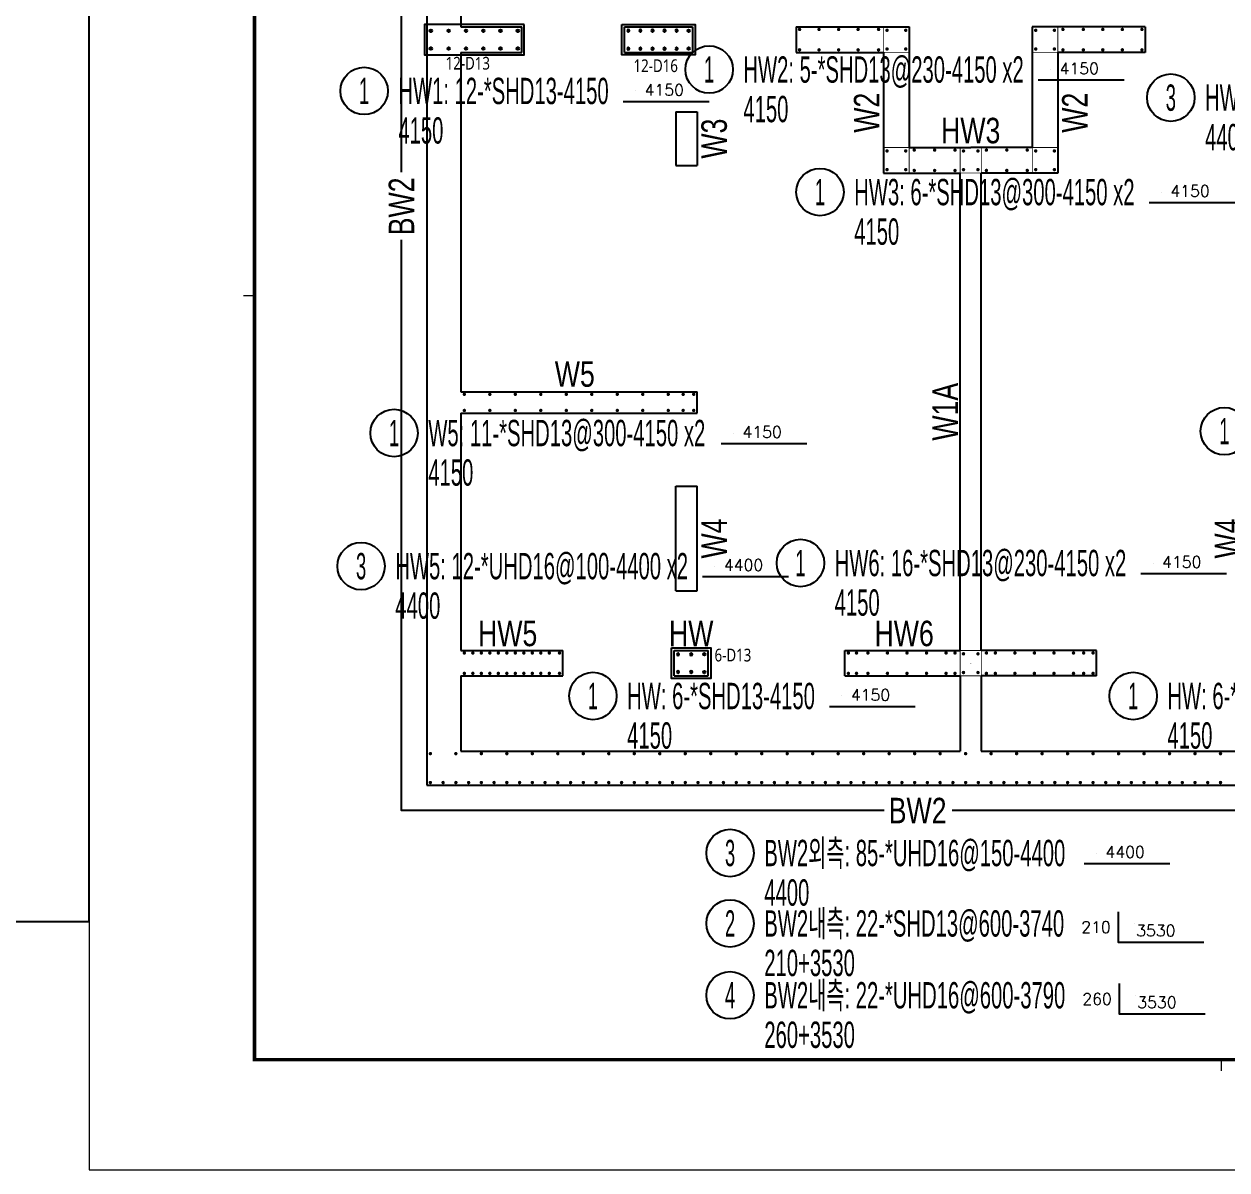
# Model space of a CAD drawing. Header units: millimetres. Extents: x 317501 to 2277231, y -321722 to 1186893.
# Drawn here: x 417655 to 431813, y -246808 to -233319 of the extents above; entities that cross this region are included whole.
import ezdxf
from ezdxf.enums import TextEntityAlignment as Align

# ---------------------------------------------------------------- set-up
doc = ezdxf.new("R2010")
doc.units = ezdxf.units.MM
doc.header["$LTSCALE"] = 57
for name, color, linetype in [('BARR', 1, 'Continuous'), ('DIM', 7, 'Continuous'), ('LEADER', 7, 'Continuous'), ('RP_TAG', 7, 'Continuous'), ('TEXT-배근', 3, 'Continuous'), ('XREBAR', 1, 'Continuous'), ('XTAG', 7, 'Continuous')]:
    doc.layers.add(name, color=color, linetype=linetype)
doc.layers.add('FORM_고양장항A-1BL-S-성능$0$DEFPOINT', color=144, linetype='Continuous', plot=False)
doc.layers.add('벽부호', color=3, linetype='Continuous', lineweight=0)
doc.styles.add('RPWK1', font='arial.ttf', dxfattribs={"bigfont": 'whgtxt.shx'})
doc.styles.add('RPWK2', font='romans.shx', dxfattribs={"bigfont": 'whgtxt.shx'})
doc.styles.add('돋음', font='Dotum.ttf')
doc.styles.add('맑은고딕', font='malgun.ttf')

# ---------------------------------------------------------------- blocks, each defined once
blk = doc.blocks.new('FORM_고양장항A-1BL-S-성능')
at = {"layer": 'FORM_고양장항A-1BL-S-성능$0$DEFPOINT'}
blk.add_lwpolyline([(0, 594), (0, 0), (841, 0), (841, 594), (0, 594)], dxfattribs=at)
blk = doc.blocks.new('dhs_sheet2e')
at = {"color": 7}
for p, q in [((2996.4, 15831.2), (2796.7, 15831.2)), ((20500.6, 1997.6), (20500.6, 1797.9))]:
    blk.add_line(p, q, dxfattribs=at)
blk.add_lwpolyline([(84000, 0), (84000, 59329.4), (0, 59329.4), (0, 0)], close=True, dxfattribs=at)
at = {"color": 30, "const_width": 64.9}
blk.add_lwpolyline([(81003.6, 57331.7), (2996.4, 57331.7), (2996.4, 1997.6), (81003.6, 1997.6)], close=True, dxfattribs=at)
blk = doc.blocks.new('ASGARAE')
at = {"color": 255, "xscale": 0.75, "yscale": 0.75, "zscale": 0.75}
blk.add_blockref('dhs_sheet2e', (0, -44497), dxfattribs=at)
blk = doc.blocks.new('BAR')
at = {"layer": 'BARR'}
h = blk.add_hatch(color=256, dxfattribs=at)
edge = h.paths.add_edge_path()
edge.add_arc((0, 0), 15, 0, 360)
blk.add_circle((0, 0), 15, dxfattribs=at)
blk = doc.blocks.new('XDFHSDHSTHS')
at = {"layer": 'DIM', "color": 5}
for p, q in [((-28845, -5350), (-28845, -18825)), ((-28445, -8550), (-28445, -9900)), ((-28445, -9900), (-27730, -9900)), ((-27730, -10200), (-27730, -9900)), ((-26520, -10200), (-26520, -9900)), ((-26520, -9900), (-25720, -9900)), ((-25720, -9900), (-25720, -10200)), ((-24500, -9900), (-24500, -10200)), ((-24500, -9900), (-23170, -9900)), ((-23170, -9900), (-23170, -11320)), ((-20390, -9900), (-21720, -9900)), ((-21720, -9900), (-21720, -11320)), ((-20390, -9900), (-20390, -10200)), ((-28445, -10200), (-27730, -10200)), ((-28445, -10200), (-28445, -14195)), ((-26520, -10200), (-25720, -10200)), ((-24500, -10200), (-23470, -10200)), ((-23470, -10200), (-23470, -11620)), ((-20390, -10200), (-21420, -10200)), ((-21420, -10200), (-21420, -11620)), ((-25915, -10900), (-25915, -11530)), ((-25915, -10900), (-25665, -10900)), ((-25665, -10900), (-25665, -11530)), ((-23170, -11320), (-22445, -11320)), ((-21720, -11320), (-22445, -11320)), ((-25915, -11530), (-25665, -11530)), ((-23470, -11620), (-22570, -11620)), ((-22570, -17240), (-22570, -11620)), ((-22320, -17240), (-22320, -11620)), ((-21420, -11620), (-22320, -11620)), ((-28445, -14195), (-25665, -14195)), ((-25665, -14445), (-25665, -14195)), ((-28445, -14445), (-25665, -14445)), ((-28445, -14445), (-28445, -17240)), ((-25915, -16540), (-25915, -15305)), ((-25915, -15305), (-25665, -15305)), ((-25665, -16540), (-25665, -15305)), ((-25915, -16540), (-25665, -16540)), ((-28445, -17240), (-27245, -17240)), ((-27245, -17540), (-27245, -17240)), ((-25935, -17240), (-25535, -17240)), ((-25935, -17540), (-25935, -17240)), ((-25535, -17540), (-25535, -17240)), ((-23925, -17240), (-22570, -17240)), ((-23925, -17540), (-23925, -17240)), ((-20965, -17240), (-22320, -17240)), ((-20965, -17540), (-20965, -17240)), ((-28445, -17540), (-27245, -17540)), ((-28445, -17540), (-28445, -18425)), ((-25935, -17540), (-25535, -17540)), ((-23925, -17540), (-22570, -17540)), ((-22570, -17540), (-22570, -18425)), ((-20965, -17540), (-22320, -17540)), ((-22320, -17540), (-22320, -18425)), ((-28445, -18425), (-22570, -18425)), ((-22320, -18425), (-16705, -18425)), ((-28845, -18825), (-16305, -18825))]:
    blk.add_line(p, q, dxfattribs=at)
blk = doc.blocks.new('*U1507', base_point=(421379.8636, -234106.4344))
at = {"layer": 'RP_TAG', "color": 0, "linetype": 'Continuous', "ltscale": 100}
blk.add_circle((421657.8636, -234106.4344), 279, dxfattribs=at)
at = {"layer": 'RP_TAG', "color": 0, "linetype": 'Continuous', "ltscale": 100, "style": 'RPWK1', "width": 0.5}
blk.add_text('1', height=310, dxfattribs=at).set_placement((421657.8636, -234106.4344), align=Align.MIDDLE_CENTER)
at = {"layer": 'RP_TAG', "color": 0, "linetype": 'Continuous', "ltscale": 100, "style": 'RPWK1', "width": 0.55}
for s, p in [('HW1: 12-*SHD13-4150', (422060.8636, -234106.4344)), ('4150', (422060.8636, -234571.4344))]:
    blk.add_text(s, height=310, dxfattribs=at).set_placement(p, align=Align.MIDDLE_LEFT)
blk = doc.blocks.new('*U1510', base_point=(426745, -235297))
at = {"layer": 'RP_TAG', "color": 0, "linetype": 'Continuous', "ltscale": 100}
blk.add_circle((427023, -235297), 279, dxfattribs=at)
at = {"layer": 'RP_TAG', "color": 0, "linetype": 'Continuous', "ltscale": 100, "style": 'RPWK1', "oblique": 360, "width": 0.5}
blk.add_text('1', height=310, rotation=0.0009, dxfattribs=at).set_placement((427023, -235297), align=Align.MIDDLE_CENTER)
at = {"layer": 'RP_TAG', "color": 0, "linetype": 'Continuous', "ltscale": 100, "style": 'RPWK1', "oblique": 360, "width": 0.55}
blk.add_text('HW3: 6-*SHD13@300-4150 x2', height=310, rotation=0.0009, dxfattribs=at).set_placement((427426, -235297), align=Align.MIDDLE_LEFT)
at = {"layer": 'RP_TAG', "color": 0, "linetype": 'Continuous', "ltscale": 100, "style": 'RPWK1', "width": 0.55}
blk.add_text('4150', height=310, rotation=0.0009, dxfattribs=at).set_placement((427426, -235762), align=Align.MIDDLE_LEFT)
blk = doc.blocks.new('*U1512', base_point=(425440.9608, -233854.0897))
at = {"layer": 'RP_TAG', "color": 0, "linetype": 'Continuous', "ltscale": 100}
blk.add_circle((425718.9608, -233854.0897), 279, dxfattribs=at)
at = {"layer": 'RP_TAG', "color": 0, "linetype": 'Continuous', "ltscale": 100, "style": 'RPWK1', "width": 0.5}
blk.add_text('1', height=310, dxfattribs=at).set_placement((425718.9608, -233854.0897), align=Align.MIDDLE_CENTER)
at = {"layer": 'RP_TAG', "color": 0, "linetype": 'Continuous', "ltscale": 100, "style": 'RPWK1', "width": 0.55}
for s, p in [('HW2: 5-*SHD13@230-4150 x2', (426121.9608, -233854.0897)), ('4150', (426121.9608, -234319.0897))]:
    blk.add_text(s, height=310, dxfattribs=at).set_placement(p, align=Align.MIDDLE_LEFT)
blk = doc.blocks.new('*U1517', base_point=(430431.7729, -241228.8891))
at = {"layer": 'RP_TAG', "color": 0, "linetype": 'Continuous', "ltscale": 100}
blk.add_circle((430709.7729, -241228.8891), 279, dxfattribs=at)
at = {"layer": 'RP_TAG', "color": 0, "linetype": 'Continuous', "ltscale": 100, "style": 'RPWK1', "width": 0.5}
blk.add_text('1', height=310, dxfattribs=at).set_placement((430709.7729, -241228.8891), align=Align.MIDDLE_CENTER)
at = {"layer": 'RP_TAG', "color": 0, "linetype": 'Continuous', "ltscale": 100, "style": 'RPWK1', "width": 0.55}
for s, p in [('HW: 6-*SHD13-4150', (431112.7729, -241228.8891)), ('4150', (431112.7729, -241693.8891))]:
    blk.add_text(s, height=310, dxfattribs=at).set_placement(p, align=Align.MIDDLE_LEFT)
blk = doc.blocks.new('*U1518', base_point=(424072.4818, -241228.8891))
at = {"layer": 'RP_TAG', "color": 0, "linetype": 'Continuous', "ltscale": 100}
blk.add_circle((424350.4818, -241228.8891), 279, dxfattribs=at)
at = {"layer": 'RP_TAG', "color": 0, "linetype": 'Continuous', "ltscale": 100, "style": 'RPWK1', "width": 0.5}
blk.add_text('1', height=310, dxfattribs=at).set_placement((424350.4818, -241228.8891), align=Align.MIDDLE_CENTER)
at = {"layer": 'RP_TAG', "color": 0, "linetype": 'Continuous', "ltscale": 100, "style": 'RPWK1', "width": 0.55}
for s, p in [('HW: 6-*SHD13-4150', (424753.4818, -241228.8891)), ('4150', (424753.4818, -241693.8891))]:
    blk.add_text(s, height=310, dxfattribs=at).set_placement(p, align=Align.MIDDLE_LEFT)
blk = doc.blocks.new('*U1524', base_point=(431504.5381, -238111.52))
at = {"layer": 'RP_TAG', "color": 0, "linetype": 'Continuous', "ltscale": 100}
blk.add_circle((431782.5381, -238111.52), 279, dxfattribs=at)
at = {"layer": 'RP_TAG', "color": 0, "linetype": 'Continuous', "ltscale": 100, "style": 'RPWK1', "width": 0.5}
blk.add_text('1', height=310, dxfattribs=at).set_placement((431782.5381, -238111.52), align=Align.MIDDLE_CENTER)
at = {"layer": 'RP_TAG', "color": 0, "linetype": 'Continuous', "ltscale": 100, "style": 'RPWK1', "width": 0.55}
for s, p in [('W5: 11-*SHD13@300-4150 x2', (432185.5381, -238111.52)), ('4150', (432185.5381, -238576.52))]:
    blk.add_text(s, height=310, dxfattribs=at).set_placement(p, align=Align.MIDDLE_LEFT)
blk = doc.blocks.new('*U1525', base_point=(421732.3396, -238133.2185))
at = {"layer": 'RP_TAG', "color": 0, "linetype": 'Continuous', "ltscale": 100}
blk.add_circle((422010.3396, -238133.2185), 279, dxfattribs=at)
at = {"layer": 'RP_TAG', "color": 0, "linetype": 'Continuous', "ltscale": 100, "style": 'RPWK1', "width": 0.5}
blk.add_text('1', height=310, dxfattribs=at).set_placement((422010.3396, -238133.2185), align=Align.MIDDLE_CENTER)
at = {"layer": 'RP_TAG', "color": 0, "linetype": 'Continuous', "ltscale": 100, "style": 'RPWK1', "width": 0.55}
for s, p in [('W5: 11-*SHD13@300-4150 x2', (422413.3396, -238133.2185)), ('4150', (422413.3396, -238598.2185))]:
    blk.add_text(s, height=310, dxfattribs=at).set_placement(p, align=Align.MIDDLE_LEFT)
blk = doc.blocks.new('*U1526', base_point=(426515.4012, -239663.4027))
at = {"layer": 'RP_TAG', "color": 0, "linetype": 'Continuous', "ltscale": 100}
blk.add_circle((426793.4012, -239663.4027), 279, dxfattribs=at)
at = {"layer": 'RP_TAG', "color": 0, "linetype": 'Continuous', "ltscale": 100, "style": 'RPWK1', "width": 0.5}
blk.add_text('1', height=310, dxfattribs=at).set_placement((426793.4012, -239663.4027), align=Align.MIDDLE_CENTER)
at = {"layer": 'RP_TAG', "color": 0, "linetype": 'Continuous', "ltscale": 100, "style": 'RPWK1', "width": 0.55}
for s, p in [('HW6: 16-*SHD13@230-4150 x2', (427196.4012, -239663.4027)), ('4150', (427196.4012, -240128.4027))]:
    blk.add_text(s, height=310, dxfattribs=at).set_placement(p, align=Align.MIDDLE_LEFT)
blk = doc.blocks.new('*U1545', base_point=(430874.9419, -234185.0092))
at = {"layer": 'RP_TAG', "color": 0, "linetype": 'Continuous', "ltscale": 100}
blk.add_circle((431152.9419, -234185.0092), 279, dxfattribs=at)
at = {"layer": 'RP_TAG', "color": 0, "linetype": 'Continuous', "ltscale": 100, "style": 'RPWK1', "width": 0.5}
blk.add_text('3', height=310, dxfattribs=at).set_placement((431152.9419, -234185.0092), align=Align.MIDDLE_CENTER)
at = {"layer": 'RP_TAG', "color": 0, "linetype": 'Continuous', "ltscale": 100, "style": 'RPWK1', "width": 0.55}
for s, p in [('HWC: 12-*UHD16-4400', (431555.9419, -234185.0092)), ('4400', (431555.9419, -234650.0092))]:
    blk.add_text(s, height=310, dxfattribs=at).set_placement(p, align=Align.MIDDLE_LEFT)
blk = doc.blocks.new('*U1547', base_point=(421344.1576, -239700.0271))
at = {"layer": 'RP_TAG', "color": 0, "linetype": 'Continuous', "ltscale": 100}
blk.add_circle((421622.1576, -239700.0271), 279, dxfattribs=at)
at = {"layer": 'RP_TAG', "color": 0, "linetype": 'Continuous', "ltscale": 100, "style": 'RPWK1', "width": 0.5}
blk.add_text('3', height=310, dxfattribs=at).set_placement((421622.1576, -239700.0271), align=Align.MIDDLE_CENTER)
at = {"layer": 'RP_TAG', "color": 0, "linetype": 'Continuous', "ltscale": 100, "style": 'RPWK1', "width": 0.55}
for s, p in [('HW5: 12-*UHD16@100-4400 x2', (422025.1576, -239700.0271)), ('4400', (422025.1576, -240165.0271))]:
    blk.add_text(s, height=310, dxfattribs=at).set_placement(p, align=Align.MIDDLE_LEFT)
blk = doc.blocks.new('*U1555', base_point=(425687.1342, -243077.1423))
at = {"layer": 'RP_TAG', "color": 0, "linetype": 'Continuous', "ltscale": 100}
blk.add_circle((425965.1342, -243077.1423), 279, dxfattribs=at)
at = {"layer": 'RP_TAG', "color": 0, "linetype": 'Continuous', "ltscale": 100, "style": 'RPWK1', "width": 0.5}
blk.add_text('3', height=310, dxfattribs=at).set_placement((425965.1342, -243077.1423), align=Align.MIDDLE_CENTER)
at = {"layer": 'RP_TAG', "color": 0, "linetype": 'Continuous', "ltscale": 100, "style": 'RPWK1', "width": 0.55}
for s, p in [('BW2외측: 85-*UHD16@150-4400', (426368.1342, -243077.1423)), ('4400', (426368.1342, -243542.1423))]:
    blk.add_text(s, height=310, dxfattribs=at).set_placement(p, align=Align.MIDDLE_LEFT)
blk = doc.blocks.new('*U1571', base_point=(425687.1342, -244751.6195))
at = {"layer": 'RP_TAG', "color": 0, "linetype": 'Continuous', "ltscale": 100}
blk.add_circle((425965.1342, -244751.6195), 279, dxfattribs=at)
at = {"layer": 'RP_TAG', "color": 0, "linetype": 'Continuous', "ltscale": 100, "style": 'RPWK1', "width": 0.5}
blk.add_text('4', height=310, dxfattribs=at).set_placement((425965.1342, -244751.6195), align=Align.MIDDLE_CENTER)
at = {"layer": 'RP_TAG', "color": 0, "linetype": 'Continuous', "ltscale": 100, "style": 'RPWK1', "width": 0.55}
for s, p in [('BW2내측: 22-*UHD16@600-3790', (426368.1342, -244751.6195)), ('260+3530', (426368.1342, -245216.6195))]:
    blk.add_text(s, height=310, dxfattribs=at).set_placement(p, align=Align.MIDDLE_LEFT)
blk = doc.blocks.new('*U1576', base_point=(425687.1342, -243906.3167))
at = {"layer": 'RP_TAG', "color": 0, "linetype": 'Continuous', "ltscale": 100}
blk.add_circle((425965.1342, -243906.3167), 279, dxfattribs=at)
at = {"layer": 'RP_TAG', "color": 0, "linetype": 'Continuous', "ltscale": 100, "style": 'RPWK1', "width": 0.5}
blk.add_text('2', height=310, dxfattribs=at).set_placement((425965.1342, -243906.3167), align=Align.MIDDLE_CENTER)
at = {"layer": 'RP_TAG', "color": 0, "linetype": 'Continuous', "ltscale": 100, "style": 'RPWK1', "width": 0.55}
for s, p in [('BW2내측: 22-*SHD13@600-3740', (426368.1342, -243906.3167)), ('210+3530', (426368.1342, -244371.3167))]:
    blk.add_text(s, height=310, dxfattribs=at).set_placement(p, align=Align.MIDDLE_LEFT)
blk = doc.blocks.new('*U1596', base_point=(429672.4087, -233502.4855, 17.1678))
at = {"layer": 'RP_TAG', "color": 0, "ltscale": 100, "style": 'RPWK1'}
blk.add_text('+', height=26, dxfattribs=at).set_placement((429672.4087, -233502.4855, 34.3356), align=Align.MIDDLE_CENTER)
blk = doc.blocks.new('*U1597', base_point=(429672.4087, -234922.4855, 17.1678))
at = {"layer": 'RP_TAG', "color": 0, "ltscale": 100, "style": 'RPWK1'}
blk.add_text('+', height=26, dxfattribs=at).set_placement((429672.4087, -234922.4855, 34.3356), align=Align.MIDDLE_CENTER)
blk = doc.blocks.new('*U1598', base_point=(427922.4087, -233502.4855, 17.1678))
at = {"layer": 'RP_TAG', "color": 0, "ltscale": 100, "style": 'RPWK1'}
blk.add_text('+', height=26, dxfattribs=at).set_placement((427922.4087, -233502.4855, 34.3356), align=Align.MIDDLE_CENTER)
blk = doc.blocks.new('*U1599', base_point=(427922.4087, -234922.4855, 17.1678))
at = {"layer": 'RP_TAG', "color": 0, "ltscale": 100, "style": 'RPWK1'}
blk.add_text('+', height=26, dxfattribs=at).set_placement((427922.4087, -234922.4855, 34.3356), align=Align.MIDDLE_CENTER)
blk = doc.blocks.new('*U1600', base_point=(428797.4087, -234922.4855, 17.1678))
at = {"layer": 'RP_TAG', "color": 0, "ltscale": 100, "style": 'RPWK1'}
blk.add_text('+', height=26, dxfattribs=at).set_placement((428797.4087, -234922.4855, 34.3356), align=Align.MIDDLE_CENTER)
blk = doc.blocks.new('*U1601', base_point=(428797.4087, -240842.4855, 17.1678))
at = {"layer": 'RP_TAG', "color": 0, "ltscale": 100, "style": 'RPWK1'}
blk.add_text('+', height=26, dxfattribs=at).set_placement((428797.4087, -240842.4855, 34.3356), align=Align.MIDDLE_CENTER)

msp = doc.modelspace()

# ---------------------------------------------------------------- linework, layer by layer
at = {"color": 11, "linetype": 'Continuous', "ltscale": 4.34359e-311, "const_width": 10}
for points in [[(427772.4, -233652.5), (428072.4, -233652.5), (428072.4, -233352.5), (427772.4, -233352.5), (427772.4, -233652.5)], [(429522.4, -233652.5), (429822.4, -233652.5), (429822.4, -233352.5), (429522.4, -233352.5), (429522.4, -233652.5)], [(427772.4, -235072.5), (428072.4, -235072.5), (428072.4, -234772.5), (427772.4, -234772.5), (427772.4, -235072.5)], [(428672.4, -235072.5), (428922.4, -235072.5), (428922.4, -234772.5), (428672.4, -234772.5), (428672.4, -235072.5)], [(429522.4, -235072.5), (429822.4, -235072.5), (429822.4, -234772.5), (429522.4, -234772.5), (429522.4, -235072.5)], [(428672.4, -240992.5), (428922.4, -240992.5), (428922.4, -240692.5), (428672.4, -240692.5), (428672.4, -240992.5)]]:
    msp.add_lwpolyline(points, close=True, dxfattribs=at)
at = {"layer": 'LEADER'}
for points in [[(422097.4, -235060.6), (422097.4, -228502.5), (425628.9, -228502.5)], [(427779.3, -242577.5), (422097.4, -242577.5), (422097.4, -235858.5)], [(440353.9, -242457.5), (435237.4, -242457.5), (435237.4, -242577.5), (428577.2, -242577.5)]]:
    msp.add_lwpolyline(points, dxfattribs=at)
for points in [[(423542.4, -233322.5), (422367.4, -233322.5), (422367.4, -233682.5), (423542.4, -233682.5)], [(424692.4, -233322.5), (425552.4, -233322.5), (425552.4, -233682.5), (424692.4, -233682.5)], [(425277.4, -240662.5), (425737.4, -240662.5), (425737.4, -241022.5), (425277.4, -241022.5)]]:
    msp.add_lwpolyline(points, close=True, dxfattribs=at)
at = {"layer": 'RP_TAG', "color": 250, "linetype": 'Continuous', "ltscale": 100}
for p, q in [((429737.6, -233854.1), (429737.6, -233854.1)), ((424853.2, -234106.4), (424853.2, -234106.4)), ((431041.7, -235296.7), (431041.7, -235296.7)), ((426005.6, -238133.2), (426005.6, -238133.2)), ((430944.5, -239663.4), (430944.5, -239663.4)), ((425786.4, -239700), (425786.4, -239700)), ((427280.9, -241228.9), (427280.9, -241228.9)), ((430277.7, -243077.1), (430277.7, -243077.1)), ((430720.2, -243906.3), (430720.3, -243906.3)), ((430733.4, -244751.6), (430733.4, -244751.6))]:
    msp.add_line(p, q, dxfattribs=at)
at = {"layer": 'RP_TAG', "color": 1, "linetype": 'Continuous', "ltscale": 100}
for points in [[(429591.9, -233976.7), (430602.2, -233976.7)], [(424707.5, -234229), (425717.8, -234229)], [(430896, -235419.3), (431906.3, -235419.3)], [(425859.9, -238255.8), (426870.2, -238255.8)], [(425640.7, -239822.6), (426651, -239822.6)], [(430798.8, -239786), (431809.1, -239786)], [(427135.2, -241351.5), (428145.5, -241351.5)], [(430132, -243199.7), (431142.3, -243199.7)], [(430532.9, -243768.9), (430532.9, -244126.7), (431543, -244126.7)], [(430546, -244614.2), (430546, -244972), (431556.1, -244972)]]:
    msp.add_lwpolyline(points, dxfattribs=at)
at = {"layer": 'XREBAR', "color": 11, "linetype": 'Continuous', "ltscale": 2.33129e-317, "const_width": 20}
for points in [[(426772.4, -233382.5, -1), (426792.4, -233382.5, -1), (426772.4, -233382.5)], [(427002.4, -233382.5, -1), (427022.4, -233382.5, -1), (427002.4, -233382.5)], [(427232.4, -233382.5, -1), (427252.4, -233382.5, -1), (427232.4, -233382.5)], [(427462.4, -233382.5, -1), (427482.4, -233382.5, -1), (427462.4, -233382.5)], [(427702.4, -233382.5, -1), (427722.4, -233382.5, -1), (427702.4, -233382.5)], [(429872.4, -233382.5, -1), (429892.4, -233382.5, -1), (429872.4, -233382.5)], [(430112.4, -233382.5, -1), (430132.4, -233382.5, -1), (430112.4, -233382.5)], [(430342.4, -233382.5, -1), (430362.4, -233382.5, -1), (430342.4, -233382.5)], [(430572.4, -233382.5, -1), (430592.4, -233382.5, -1), (430572.4, -233382.5)], [(430802.4, -233382.5, -1), (430822.4, -233382.5, -1), (430802.4, -233382.5)], [(426772.4, -233622.5, -1), (426792.4, -233622.5, -1), (426772.4, -233622.5)], [(427002.4, -233622.5, -1), (427022.4, -233622.5, -1), (427002.4, -233622.5)], [(427232.4, -233622.5, -1), (427252.4, -233622.5, -1), (427232.4, -233622.5)], [(427462.4, -233622.5, -1), (427482.4, -233622.5, -1), (427462.4, -233622.5)], [(427702.4, -233622.5, -1), (427722.4, -233622.5, -1), (427702.4, -233622.5)], [(429872.4, -233622.5, -1), (429892.4, -233622.5, -1), (429872.4, -233622.5)], [(430112.4, -233622.5, -1), (430132.4, -233622.5, -1), (430112.4, -233622.5)], [(430342.4, -233622.5, -1), (430362.4, -233622.5, -1), (430342.4, -233622.5)], [(430572.4, -233622.5, -1), (430592.4, -233622.5, -1), (430572.4, -233622.5)], [(430802.4, -233622.5, -1), (430822.4, -233622.5, -1), (430802.4, -233622.5)], [(428122.4, -234802.5, -1), (428142.4, -234802.5, -1), (428122.4, -234802.5)], [(428362.4, -234802.5, -1), (428382.4, -234802.5, -1), (428362.4, -234802.5)], [(428602.4, -234802.5, -1), (428622.4, -234802.5, -1), (428602.4, -234802.5)], [(428972.4, -234802.5, -1), (428992.4, -234802.5, -1), (428972.4, -234802.5)], [(429212.4, -234802.5, -1), (429232.4, -234802.5, -1), (429212.4, -234802.5)], [(429452.4, -234802.5, -1), (429472.4, -234802.5, -1), (429452.4, -234802.5)], [(428122.4, -235042.5, -1), (428142.4, -235042.5, -1), (428122.4, -235042.5)], [(428362.4, -235042.5, -1), (428382.4, -235042.5, -1), (428362.4, -235042.5)], [(428602.4, -235042.5, -1), (428622.4, -235042.5, -1), (428602.4, -235042.5)], [(428972.4, -235042.5, -1), (428992.4, -235042.5, -1), (428972.4, -235042.5)], [(429212.4, -235042.5, -1), (429232.4, -235042.5, -1), (429212.4, -235042.5)], [(429452.4, -235042.5, -1), (429472.4, -235042.5, -1), (429452.4, -235042.5)], [(422827.4, -237677.5, -1), (422847.4, -237677.5, -1), (422827.4, -237677.5)], [(423127.4, -237677.5, -1), (423147.4, -237677.5, -1), (423127.4, -237677.5)], [(423427.4, -237677.5, -1), (423447.4, -237677.5, -1), (423427.4, -237677.5)], [(423727.4, -237677.5, -1), (423747.4, -237677.5, -1), (423727.4, -237677.5)], [(424027.4, -237677.5, -1), (424047.4, -237677.5, -1), (424027.4, -237677.5)], [(424327.4, -237677.5, -1), (424347.4, -237677.5, -1), (424327.4, -237677.5)], [(424627.4, -237677.5, -1), (424647.4, -237677.5, -1), (424627.4, -237677.5)], [(424927.4, -237677.5, -1), (424947.4, -237677.5, -1), (424927.4, -237677.5)], [(425227.4, -237677.5, -1), (425247.4, -237677.5, -1), (425227.4, -237677.5)], [(425402.9, -237677.5, -1), (425422.9, -237677.5, -1), (425402.9, -237677.5)], [(425527.4, -237677.5, -1), (425547.4, -237677.5, -1), (425527.4, -237677.5)], [(422827.4, -237867.5, -1), (422847.4, -237867.5, -1), (422827.4, -237867.5)], [(423127.4, -237867.5, -1), (423147.4, -237867.5, -1), (423127.4, -237867.5)], [(423427.4, -237867.5, -1), (423447.4, -237867.5, -1), (423427.4, -237867.5)], [(423727.4, -237867.5, -1), (423747.4, -237867.5, -1), (423727.4, -237867.5)], [(424027.4, -237867.5, -1), (424047.4, -237867.5, -1), (424027.4, -237867.5)], [(424327.4, -237867.5, -1), (424347.4, -237867.5, -1), (424327.4, -237867.5)], [(424627.4, -237867.5, -1), (424647.4, -237867.5, -1), (424627.4, -237867.5)], [(424927.4, -237867.5, -1), (424947.4, -237867.5, -1), (424927.4, -237867.5)], [(425227.4, -237867.5, -1), (425247.4, -237867.5, -1), (425227.4, -237867.5)], [(425402.9, -237867.5, -1), (425422.9, -237867.5, -1), (425402.9, -237867.5)], [(425527.4, -237867.5, -1), (425547.4, -237867.5, -1), (425527.4, -237867.5)], [(427347.4, -240722.5, -1), (427367.4, -240722.5, -1), (427347.4, -240722.5)], [(427443.1, -240722.5, -1), (427463.1, -240722.5, -1), (427443.1, -240722.5)], [(427577.4, -240722.5, -1), (427597.4, -240722.5, -1), (427577.4, -240722.5)], [(427807.4, -240722.5, -1), (427827.4, -240722.5, -1), (427807.4, -240722.5)], [(428037.4, -240722.5, -1), (428057.4, -240722.5, -1), (428037.4, -240722.5)], [(428267.4, -240722.5, -1), (428287.4, -240722.5, -1), (428267.4, -240722.5)], [(428497.4, -240722.5, -1), (428517.4, -240722.5, -1), (428497.4, -240722.5)], [(428602.4, -240722.5, -1), (428622.4, -240722.5, -1), (428602.4, -240722.5)], [(428972.4, -240722.5, -1), (428992.4, -240722.5, -1), (428972.4, -240722.5)], [(429077.4, -240722.5, -1), (429097.4, -240722.5, -1), (429077.4, -240722.5)], [(429307.4, -240722.5, -1), (429327.4, -240722.5, -1), (429307.4, -240722.5)], [(429537.4, -240722.5, -1), (429557.4, -240722.5, -1), (429537.4, -240722.5)], [(429767.4, -240722.5, -1), (429787.4, -240722.5, -1), (429767.4, -240722.5)], [(429997.4, -240722.5, -1), (430017.4, -240722.5, -1), (429997.4, -240722.5)], [(430116.8, -240722.5, -1), (430136.8, -240722.5, -1), (430116.8, -240722.5)], [(430227.4, -240722.5, -1), (430247.4, -240722.5, -1), (430227.4, -240722.5)], [(427347.4, -240962.5, -1), (427367.4, -240962.5, -1), (427347.4, -240962.5)], [(427443.1, -240962.5, -1), (427463.1, -240962.5, -1), (427443.1, -240962.5)], [(427577.4, -240962.5, -1), (427597.4, -240962.5, -1), (427577.4, -240962.5)], [(427807.4, -240962.5, -1), (427827.4, -240962.5, -1), (427807.4, -240962.5)], [(428037.4, -240962.5, -1), (428057.4, -240962.5, -1), (428037.4, -240962.5)], [(428267.4, -240962.5, -1), (428287.4, -240962.5, -1), (428267.4, -240962.5)], [(428497.4, -240962.5, -1), (428517.4, -240962.5, -1), (428497.4, -240962.5)], [(428602.4, -240962.5, -1), (428622.4, -240962.5, -1), (428602.4, -240962.5)], [(428972.4, -240962.5, -1), (428992.4, -240962.5, -1), (428972.4, -240962.5)], [(429077.4, -240962.5, -1), (429097.4, -240962.5, -1), (429077.4, -240962.5)], [(429307.4, -240962.5, -1), (429327.4, -240962.5, -1), (429307.4, -240962.5)], [(429537.4, -240962.5, -1), (429557.4, -240962.5, -1), (429537.4, -240962.5)], [(429767.4, -240962.5, -1), (429787.4, -240962.5, -1), (429767.4, -240962.5)], [(429997.4, -240962.5, -1), (430017.4, -240962.5, -1), (429997.4, -240962.5)], [(430116.8, -240962.5, -1), (430136.8, -240962.5, -1), (430116.8, -240962.5)], [(430227.4, -240962.5, -1), (430247.4, -240962.5, -1), (430227.4, -240962.5)], [(422427.5, -241907.5, -1), (422447.5, -241907.5, -1), (422427.5, -241907.5)], [(423027.5, -241907.5, -1), (423047.5, -241907.5, -1), (423027.5, -241907.5)], [(423627.5, -241907.5, -1), (423647.5, -241907.5, -1), (423627.5, -241907.5)], [(424227.5, -241907.5, -1), (424247.5, -241907.5, -1), (424227.5, -241907.5)], [(424827.5, -241907.5, -1), (424847.5, -241907.5, -1), (424827.5, -241907.5)], [(425427.5, -241907.5, -1), (425447.5, -241907.5, -1), (425427.5, -241907.5)], [(426027.5, -241907.5, -1), (426047.5, -241907.5, -1), (426027.5, -241907.5)], [(426627.5, -241907.5, -1), (426647.5, -241907.5, -1), (426627.5, -241907.5)], [(427227.5, -241907.5, -1), (427247.5, -241907.5, -1), (427227.5, -241907.5)], [(427827.5, -241907.5, -1), (427847.5, -241907.5, -1), (427827.5, -241907.5)], [(428427.5, -241907.5, -1), (428447.5, -241907.5, -1), (428427.5, -241907.5)], [(429027.5, -241907.5, -1), (429047.5, -241907.5, -1), (429027.5, -241907.5)], [(429627.5, -241907.5, -1), (429647.5, -241907.5, -1), (429627.5, -241907.5)], [(430227.5, -241907.5, -1), (430247.5, -241907.5, -1), (430227.5, -241907.5)], [(430827.5, -241907.5, -1), (430847.5, -241907.5, -1), (430827.5, -241907.5)], [(431427.5, -241907.5, -1), (431447.5, -241907.5, -1), (431427.5, -241907.5)]]:
    msp.add_lwpolyline(points, format="xyb", dxfattribs=at)
at = {"layer": 'XREBAR', "color": 11, "linetype": 'Continuous', "ltscale": 4.3436e-311, "const_width": 20}
for points in [[(427802.4, -233392.5, -1), (427822.4, -233392.5, -1), (427802.4, -233392.5)], [(428022.4, -233392.5, -1), (428042.4, -233392.5, -1), (428022.4, -233392.5)], [(429552.4, -233392.5, -1), (429572.4, -233392.5, -1), (429552.4, -233392.5)], [(429772.4, -233392.5, -1), (429792.4, -233392.5, -1), (429772.4, -233392.5)], [(427802.4, -233612.5, -1), (427822.4, -233612.5, -1), (427802.4, -233612.5)], [(428022.4, -233612.5, -1), (428042.4, -233612.5, -1), (428022.4, -233612.5)], [(429552.4, -233612.5, -1), (429572.4, -233612.5, -1), (429552.4, -233612.5)], [(429772.4, -233612.5, -1), (429792.4, -233612.5, -1), (429772.4, -233612.5)], [(427802.4, -234812.5, -1), (427822.4, -234812.5, -1), (427802.4, -234812.5)], [(428022.4, -234812.5, -1), (428042.4, -234812.5, -1), (428022.4, -234812.5)], [(428702.4, -234812.5, -1), (428722.4, -234812.5, -1), (428702.4, -234812.5)], [(428872.4, -234812.5, -1), (428892.4, -234812.5, -1), (428872.4, -234812.5)], [(429552.4, -234812.5, -1), (429572.4, -234812.5, -1), (429552.4, -234812.5)], [(429772.4, -234812.5, -1), (429792.4, -234812.5, -1), (429772.4, -234812.5)], [(427802.4, -235032.5, -1), (427822.4, -235032.5, -1), (427802.4, -235032.5)], [(428022.4, -235032.5, -1), (428042.4, -235032.5, -1), (428022.4, -235032.5)], [(428702.4, -235032.5, -1), (428722.4, -235032.5, -1), (428702.4, -235032.5)], [(428872.4, -235032.5, -1), (428892.4, -235032.5, -1), (428872.4, -235032.5)], [(429552.4, -235032.5, -1), (429572.4, -235032.5, -1), (429552.4, -235032.5)], [(429772.4, -235032.5, -1), (429792.4, -235032.5, -1), (429772.4, -235032.5)], [(428702.4, -240732.5, -1), (428722.4, -240732.5, -1), (428702.4, -240732.5)], [(428872.4, -240732.5, -1), (428892.4, -240732.5, -1), (428872.4, -240732.5)], [(428702.4, -240952.5, -1), (428722.4, -240952.5, -1), (428702.4, -240952.5)], [(428872.4, -240952.5, -1), (428892.4, -240952.5, -1), (428872.4, -240952.5)]]:
    msp.add_lwpolyline(points, format="xyb", dxfattribs=at)
at = {"layer": 'XREBAR', "color": 171, "linetype": 'Continuous', "ltscale": 2.33129e-317, "const_width": 20}
for points in [[(422827.4, -240722.5, -1), (422847.4, -240722.5, -1), (422827.4, -240722.5)], [(422927.4, -240722.5, -1), (422947.4, -240722.5, -1), (422927.4, -240722.5)], [(423027.4, -240722.5, -1), (423047.4, -240722.5, -1), (423027.4, -240722.5)], [(423127.4, -240722.5, -1), (423147.4, -240722.5, -1), (423127.4, -240722.5)], [(423227.4, -240722.5, -1), (423247.4, -240722.5, -1), (423227.4, -240722.5)], [(423327.4, -240722.5, -1), (423347.4, -240722.5, -1), (423327.4, -240722.5)], [(423427.4, -240722.5, -1), (423447.4, -240722.5, -1), (423427.4, -240722.5)], [(423527.4, -240722.5, -1), (423547.4, -240722.5, -1), (423527.4, -240722.5)], [(423627.4, -240722.5, -1), (423647.4, -240722.5, -1), (423627.4, -240722.5)], [(423727.4, -240722.5, -1), (423747.4, -240722.5, -1), (423727.4, -240722.5)], [(423827.4, -240722.5, -1), (423847.4, -240722.5, -1), (423827.4, -240722.5)], [(423947.4, -240722.5, -1), (423967.4, -240722.5, -1), (423947.4, -240722.5)], [(422827.4, -240962.5, -1), (422847.4, -240962.5, -1), (422827.4, -240962.5)], [(422927.4, -240962.5, -1), (422947.4, -240962.5, -1), (422927.4, -240962.5)], [(423027.4, -240962.5, -1), (423047.4, -240962.5, -1), (423027.4, -240962.5)], [(423127.4, -240962.5, -1), (423147.4, -240962.5, -1), (423127.4, -240962.5)], [(423227.4, -240962.5, -1), (423247.4, -240962.5, -1), (423227.4, -240962.5)], [(423327.4, -240962.5, -1), (423347.4, -240962.5, -1), (423327.4, -240962.5)], [(423427.4, -240962.5, -1), (423447.4, -240962.5, -1), (423427.4, -240962.5)], [(423527.4, -240962.5, -1), (423547.4, -240962.5, -1), (423527.4, -240962.5)], [(423627.4, -240962.5, -1), (423647.4, -240962.5, -1), (423627.4, -240962.5)], [(423727.4, -240962.5, -1), (423747.4, -240962.5, -1), (423727.4, -240962.5)], [(423827.4, -240962.5, -1), (423847.4, -240962.5, -1), (423827.4, -240962.5)], [(423947.4, -240962.5, -1), (423967.4, -240962.5, -1), (423947.4, -240962.5)], [(422727.5, -241907.5, -1), (422747.5, -241907.5, -1), (422727.5, -241907.5)], [(423327.5, -241907.5, -1), (423347.5, -241907.5, -1), (423327.5, -241907.5)], [(423927.5, -241907.5, -1), (423947.5, -241907.5, -1), (423927.5, -241907.5)], [(424527.5, -241907.5, -1), (424547.5, -241907.5, -1), (424527.5, -241907.5)], [(425127.5, -241907.5, -1), (425147.5, -241907.5, -1), (425127.5, -241907.5)], [(425727.5, -241907.5, -1), (425747.5, -241907.5, -1), (425727.5, -241907.5)], [(426327.5, -241907.5, -1), (426347.5, -241907.5, -1), (426327.5, -241907.5)], [(426927.5, -241907.5, -1), (426947.5, -241907.5, -1), (426927.5, -241907.5)], [(427527.5, -241907.5, -1), (427547.5, -241907.5, -1), (427527.5, -241907.5)], [(428127.5, -241907.5, -1), (428147.5, -241907.5, -1), (428127.5, -241907.5)], [(428727.5, -241907.5, -1), (428747.5, -241907.5, -1), (428727.5, -241907.5)], [(429327.5, -241907.5, -1), (429347.5, -241907.5, -1), (429327.5, -241907.5)], [(429927.5, -241907.5, -1), (429947.5, -241907.5, -1), (429927.5, -241907.5)], [(430527.5, -241907.5, -1), (430547.5, -241907.5, -1), (430527.5, -241907.5)], [(431127.5, -241907.5, -1), (431147.5, -241907.5, -1), (431127.5, -241907.5)], [(431727.5, -241907.5, -1), (431747.5, -241907.5, -1), (431727.5, -241907.5)], [(422427.5, -242247.5, -1), (422447.5, -242247.5, -1), (422427.5, -242247.5)], [(422577.5, -242247.5, -1), (422597.5, -242247.5, -1), (422577.5, -242247.5)], [(422727.5, -242247.5, -1), (422747.5, -242247.5, -1), (422727.5, -242247.5)], [(422877.5, -242247.5, -1), (422897.5, -242247.5, -1), (422877.5, -242247.5)], [(423027.5, -242247.5, -1), (423047.5, -242247.5, -1), (423027.5, -242247.5)], [(423177.5, -242247.5, -1), (423197.5, -242247.5, -1), (423177.5, -242247.5)], [(423327.5, -242247.5, -1), (423347.5, -242247.5, -1), (423327.5, -242247.5)], [(423477.5, -242247.5, -1), (423497.5, -242247.5, -1), (423477.5, -242247.5)], [(423627.5, -242247.5, -1), (423647.5, -242247.5, -1), (423627.5, -242247.5)], [(423777.5, -242247.5, -1), (423797.5, -242247.5, -1), (423777.5, -242247.5)], [(423927.5, -242247.5, -1), (423947.5, -242247.5, -1), (423927.5, -242247.5)], [(424077.5, -242247.5, -1), (424097.5, -242247.5, -1), (424077.5, -242247.5)], [(424227.5, -242247.5, -1), (424247.5, -242247.5, -1), (424227.5, -242247.5)], [(424377.5, -242247.5, -1), (424397.5, -242247.5, -1), (424377.5, -242247.5)], [(424527.5, -242247.5, -1), (424547.5, -242247.5, -1), (424527.5, -242247.5)], [(424677.5, -242247.5, -1), (424697.5, -242247.5, -1), (424677.5, -242247.5)], [(424827.5, -242247.5, -1), (424847.5, -242247.5, -1), (424827.5, -242247.5)], [(424977.5, -242247.5, -1), (424997.5, -242247.5, -1), (424977.5, -242247.5)], [(425127.5, -242247.5, -1), (425147.5, -242247.5, -1), (425127.5, -242247.5)], [(425277.5, -242247.5, -1), (425297.5, -242247.5, -1), (425277.5, -242247.5)], [(425427.5, -242247.5, -1), (425447.5, -242247.5, -1), (425427.5, -242247.5)], [(425577.5, -242247.5, -1), (425597.5, -242247.5, -1), (425577.5, -242247.5)], [(425727.5, -242247.5, -1), (425747.5, -242247.5, -1), (425727.5, -242247.5)], [(425877.5, -242247.5, -1), (425897.5, -242247.5, -1), (425877.5, -242247.5)], [(426027.5, -242247.5, -1), (426047.5, -242247.5, -1), (426027.5, -242247.5)], [(426177.5, -242247.5, -1), (426197.5, -242247.5, -1), (426177.5, -242247.5)], [(426327.5, -242247.5, -1), (426347.5, -242247.5, -1), (426327.5, -242247.5)], [(426477.5, -242247.5, -1), (426497.5, -242247.5, -1), (426477.5, -242247.5)], [(426627.5, -242247.5, -1), (426647.5, -242247.5, -1), (426627.5, -242247.5)], [(426777.5, -242247.5, -1), (426797.5, -242247.5, -1), (426777.5, -242247.5)], [(426927.5, -242247.5, -1), (426947.5, -242247.5, -1), (426927.5, -242247.5)], [(427077.5, -242247.5, -1), (427097.5, -242247.5, -1), (427077.5, -242247.5)], [(427227.5, -242247.5, -1), (427247.5, -242247.5, -1), (427227.5, -242247.5)], [(427377.5, -242247.5, -1), (427397.5, -242247.5, -1), (427377.5, -242247.5)], [(427527.5, -242247.5, -1), (427547.5, -242247.5, -1), (427527.5, -242247.5)], [(427677.5, -242247.5, -1), (427697.5, -242247.5, -1), (427677.5, -242247.5)], [(427827.5, -242247.5, -1), (427847.5, -242247.5, -1), (427827.5, -242247.5)], [(427977.5, -242247.5, -1), (427997.5, -242247.5, -1), (427977.5, -242247.5)], [(428127.5, -242247.5, -1), (428147.5, -242247.5, -1), (428127.5, -242247.5)], [(428277.5, -242247.5, -1), (428297.5, -242247.5, -1), (428277.5, -242247.5)], [(428427.5, -242247.5, -1), (428447.5, -242247.5, -1), (428427.5, -242247.5)], [(428577.5, -242247.5, -1), (428597.5, -242247.5, -1), (428577.5, -242247.5)], [(428727.5, -242247.5, -1), (428747.5, -242247.5, -1), (428727.5, -242247.5)], [(428877.5, -242247.5, -1), (428897.5, -242247.5, -1), (428877.5, -242247.5)], [(429027.5, -242247.5, -1), (429047.5, -242247.5, -1), (429027.5, -242247.5)], [(429177.5, -242247.5, -1), (429197.5, -242247.5, -1), (429177.5, -242247.5)], [(429327.5, -242247.5, -1), (429347.5, -242247.5, -1), (429327.5, -242247.5)], [(429477.5, -242247.5, -1), (429497.5, -242247.5, -1), (429477.5, -242247.5)], [(429627.5, -242247.5, -1), (429647.5, -242247.5, -1), (429627.5, -242247.5)], [(429777.5, -242247.5, -1), (429797.5, -242247.5, -1), (429777.5, -242247.5)], [(429927.5, -242247.5, -1), (429947.5, -242247.5, -1), (429927.5, -242247.5)], [(430077.5, -242247.5, -1), (430097.5, -242247.5, -1), (430077.5, -242247.5)], [(430227.5, -242247.5, -1), (430247.5, -242247.5, -1), (430227.5, -242247.5)], [(430377.5, -242247.5, -1), (430397.5, -242247.5, -1), (430377.5, -242247.5)], [(430527.5, -242247.5, -1), (430547.5, -242247.5, -1), (430527.5, -242247.5)], [(430677.5, -242247.5, -1), (430697.5, -242247.5, -1), (430677.5, -242247.5)], [(430827.5, -242247.5, -1), (430847.5, -242247.5, -1), (430827.5, -242247.5)], [(430977.5, -242247.5, -1), (430997.5, -242247.5, -1), (430977.5, -242247.5)], [(431127.5, -242247.5, -1), (431147.5, -242247.5, -1), (431127.5, -242247.5)], [(431277.5, -242247.5, -1), (431297.5, -242247.5, -1), (431277.5, -242247.5)], [(431427.5, -242247.5, -1), (431447.5, -242247.5, -1), (431427.5, -242247.5)], [(431577.5, -242247.5, -1), (431597.5, -242247.5, -1), (431577.5, -242247.5)], [(431727.5, -242247.5, -1), (431747.5, -242247.5, -1), (431727.5, -242247.5)]]:
    msp.add_lwpolyline(points, format="xyb", dxfattribs=at)

# ---------------------------------------------------------------- block references
at = {"xscale": 60, "yscale": 60, "zscale": 60}
msp.add_blockref('FORM_고양장항A-1BL-S-성능', (367960.9, -243884.1), dxfattribs=at)
at = {"layer": 'BARR'}
for p, rotation in [((422442.4, -233397.5), 179.9999999999993), ((422652.4, -233397.5), 179.9999999999993), ((422856.2, -233397.5), 179.9999999999993), ((423059.9, -233397.5), 179.9999999999993), ((423263.7, -233397.5), 179.9999999999993), ((423467.4, -233397.5), 179.9999999999993), ((425477.4, -233397.5), 180), ((422442.4, -233607.5), 179.9999999999993), ((422652.4, -233607.5), 179.9999999999993), ((422856.2, -233607.5), 179.9999999999993), ((423059.9, -233607.5), 179.9999999999993), ((423263.7, -233607.5), 179.9999999999993), ((423467.4, -233607.5), 179.9999999999993), ((425477.4, -233607.5), 180), ((425662.4, -240737.5), 180), ((425662.4, -240947.5), 180)]:
    msp.add_blockref('BAR', p, dxfattribs=dict(at, rotation=rotation))
at = {"layer": 'BARR', "xscale": -1, "rotation": 180}
for p in [(424767.4, -233397.5), (424909.4, -233397.5), (425051.4, -233397.5), (425193.4, -233397.5), (425335.4, -233397.5), (424767.4, -233607.5), (424909.4, -233607.5), (425051.4, -233607.5), (425193.4, -233607.5), (425335.4, -233607.5), (425352.4, -240737.5), (425507.4, -240737.5), (425352.4, -240947.5), (425507.4, -240947.5)]:
    msp.add_blockref('BAR', p, dxfattribs=at)
at = {"layer": 'RP_TAG', "color": 11, "linetype": 'Continuous', "ltscale": 1.86612e-317}
for name, p in [('*U1512', (425441, -233854.1)), ('*U1598', (427922.4, -233502.5, 17.2)), ('*U1596', (429672.4, -233502.5, 17.2)), ('*U1507', (421379.9, -234106.4)), ('*U1510', (426745.1, -235296.8)), ('*U1599', (427922.4, -234922.5, 17.2)), ('*U1600', (428797.4, -234922.5, 17.2)), ('*U1597', (429672.4, -234922.5, 17.2)), ('*U1525', (421732.3, -238133.2)), ('*U1524', (431504.5, -238111.5)), ('*U1526', (426515.4, -239663.4)), ('*U1518', (424072.5, -241228.9)), ('*U1601', (428797.4, -240842.5, 17.2)), ('*U1517', (430431.8, -241228.9)), ('*U1576', (425687.1, -243906.3))]:
    msp.add_blockref(name, p, dxfattribs=at)
at = {"layer": 'RP_TAG', "color": 171, "linetype": 'Continuous', "ltscale": 1.86612e-317}
for name, p in [('*U1545', (430874.9, -234185)), ('*U1547', (421344.2, -239700)), ('*U1555', (425687.1, -243077.1)), ('*U1571', (425687.1, -244751.6))]:
    msp.add_blockref(name, p, dxfattribs=at)
at = {"layer": 'XTAG', "color": 4}
msp.add_blockref('XDFHSDHSTHS', (451242.4, -223452.5), dxfattribs=at)
at = {"layer": '벽부호', "color": 4, "xscale": 0.8666666632494344, "yscale": 0.8666666632494344, "zscale": 0.8666666632494344}
msp.add_blockref('ASGARAE', (418420.9, -208244.1), dxfattribs=at)

# ---------------------------------------------------------------- texts
at = {"layer": 'RP_TAG', "color": 2, "linetype": 'Continuous', "ltscale": 100, "style": 'RPWK2'}
for s, p in [('4150', (430074.9, -233949.5)), ('4150', (425190.5, -234201.9)), ('4150', (426342.9, -238228.7)), ('4400', (426123.7, -239795.5)), ('4150', (431281.8, -239758.8)), ('4150', (427618.2, -241324.3)), ('4400', (430615, -243172.6)), ('3530', (430976.4, -244098.4)), ('3530', (430989.6, -244943.7))]:
    msp.add_text(s, height=135.02, dxfattribs=at).set_placement(p, align=Align.BOTTOM_CENTER)
msp.add_text('4150', height=135.02, rotation=0.00086, dxfattribs=at).set_placement((431379, -235392.2), align=Align.BOTTOM_CENTER)
for s, p in [('210', (430445.4, -244058.4)), ('260', (430458.5, -244903.7))]:
    msp.add_text(s, height=135.02, dxfattribs=at).set_placement(p, align=Align.BOTTOM_RIGHT)
at = {"layer": 'TEXT-배근', "style": '맑은고딕', "width": 0.8}
for s, p in [('12-D13', (422878.1, -233779.9)), ('12-D16', (425089.9, -233809.2)), ('6-D13', (425998.6, -240747.1))]:
    msp.add_text(s, height=150, dxfattribs=at).set_placement(p, align=Align.MIDDLE_CENTER)
at = {"layer": '벽부호', "style": '돋음', "width": 0.8}
for s, p in [('W2', (427572.4, -234362.5)), ('W2', (430022.4, -234362.5)), ('W3', (425777.4, -234667.5)), ('BW2', (422097.4, -235465)), ('W1A', (428497.4, -237882.5)), ('W4', (425777.4, -239375)), ('W4', (431817.4, -239375))]:
    msp.add_text(s, height=300, rotation=90, dxfattribs=at).set_placement(p, align=Align.MIDDLE_CENTER)
for s, p in [('HW3', (428797.4, -234572.5)), ('W5', (424137.4, -237438.8)), ('HW5', (423347.4, -240492.5)), ('HW', (425507.4, -240492.5)), ('HW6', (428013.9, -240492.5)), ('BW2', (428172.8, -242577.5))]:
    msp.add_text(s, height=300, dxfattribs=at).set_placement(p, align=Align.MIDDLE_CENTER)

doc.saveas('drawing.dxf')
